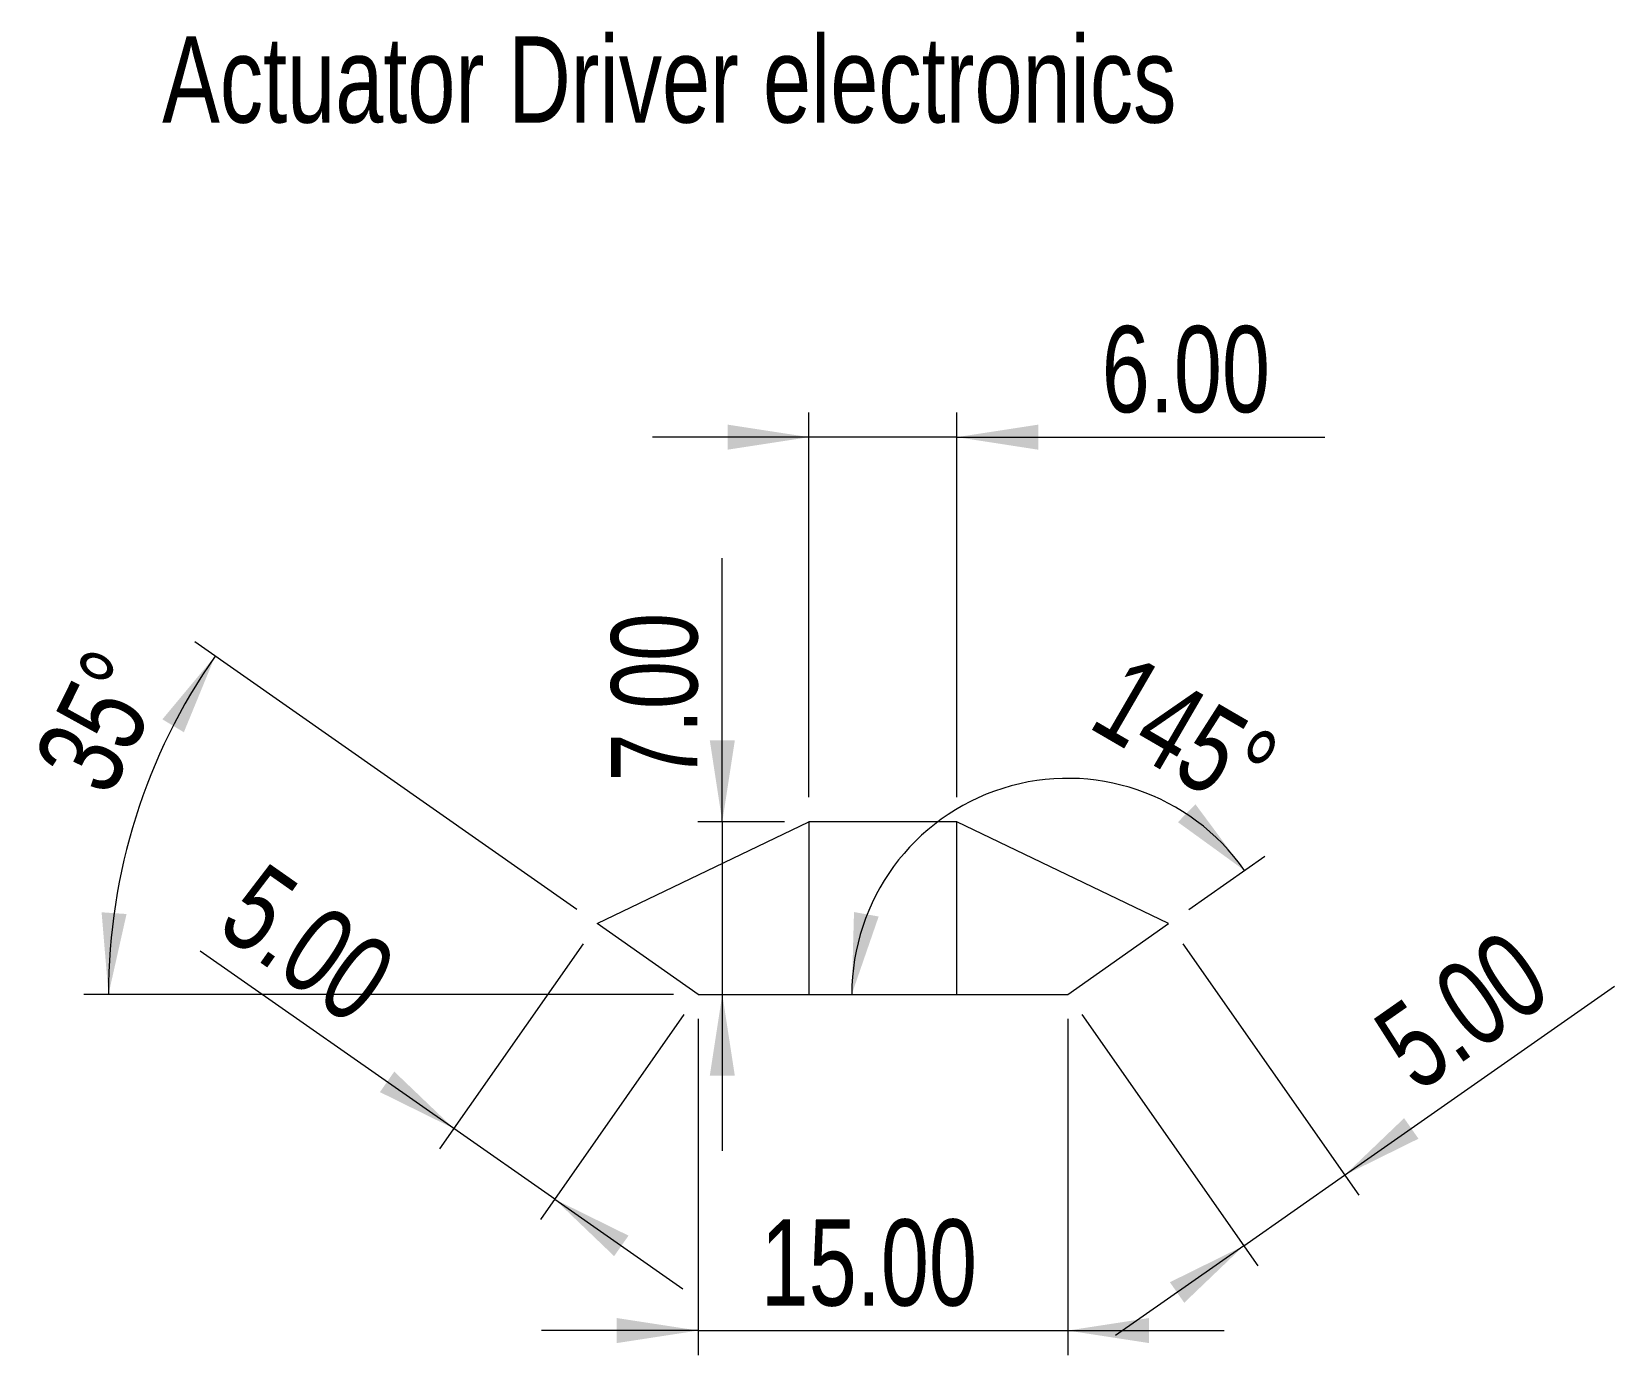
# Model space of a CAD drawing. Header units: millimetres. Extents: x 0 to 110, y 0 to 273.
# Drawn here: x 45.2 to 109.7, y 219.3 to 273 of the extents above; entities outside this region: 2.
import ezdxf

# ---------------------------------------------------------------- set-up
doc = ezdxf.new("R2010")
doc.units = ezdxf.units.MM
doc.linetypes.add('CENTERX2', pattern=[20.32, 12.7, -2.54, 2.54, -2.54])
doc.styles.add('SLDTEXTSTYLE0', font='TXT', dxfattribs={"width": 0.75})
doc.styles.add('SLDTEXTSTYLE1', font='TXT', dxfattribs={"width": 0.7})
doc.dimstyles.new('SLDDIMSTYLE0', dxfattribs={"dimtxt": 3.5, "dimasz": 3.302, "dimexe": 0, "dimexo": 0.0625, "dimgap": 0.875, "dimtad": 1, "dimrnd": 1e-09, "dimzin": 4, "dimdsep": 46, "dimtxsty": 'SLDTEXTSTYLE0', "dimsah": 1, "dimcen": 0.09, "dimadec": 0, "dimazin": 1, "dimtfac": 1, "dimtmove": 0, "dimatfit": 0, "dimfxl": 1, "dimfrac": 2, "dimtolj": 1, "dimtzin": 12, "dimarcsym": 0})
doc.dimstyles.new('SLDDIMSTYLE1', dxfattribs={"dimtxt": 3.5, "dimasz": 3.302, "dimexe": 0, "dimexo": 0.0625, "dimgap": 0.875, "dimtad": 1, "dimdec": 4, "dimzin": 12, "dimdsep": 46, "dimtxsty": 'SLDTEXTSTYLE0', "dimsah": 1, "dimcen": 0.09, "dimazin": 3, "dimtfac": 1, "dimtofl": 0, "dimtmove": 0, "dimatfit": 3, "dimfxl": 1, "dimfrac": 2, "dimtolj": 1, "dimtzin": 12, "dimarcsym": 0})

# ---------------------------------------------------------------- blocks, each defined once
blk = doc.blocks.new('_D')
at = {"color": 7, "linetype": 'Continuous', "lineweight": 0}
for p, q in [((72.23, 232.927), (72.23, 219.285)), ((87.23, 232.927), (87.23, 219.285)), ((72.23, 220.285), (65.88, 220.285)), ((72.23, 220.285), (87.23, 220.285)), ((87.23, 220.285), (93.58, 220.285))]:
    blk.add_line(p, q, dxfattribs=at)
at = {"color": 7, "linetype": 'Continuous', "lineweight": 18}
for points in [[(72.23, 220.285), (68.928, 220.793), (68.928, 219.777)], [(87.23, 220.285), (90.532, 219.777), (90.532, 220.793)]]:
    blk.add_solid(points, dxfattribs=at)
at = {"color": 7, "linetype": 'Continuous', "lineweight": 18, "insert": (74.766, 224.796), "char_height": 3.5, "attachment_point": 1, "style": 'SLDTEXTSTYLE0'}
blk.add_mtext('15.00', dxfattribs=at)
blk = doc.blocks.new('_D_1')
at = {"color": 7, "linetype": 'Continuous', "lineweight": 0}
for p, q in [((91.899, 235.976), (99.043, 225.772)), ((98.47, 226.592), (109.423, 234.261)), ((87.803, 233.108), (94.948, 222.905)), ((94.374, 223.724), (98.47, 226.592)), ((94.374, 223.724), (89.172, 220.082))]:
    blk.add_line(p, q, dxfattribs=at)
at = {"color": 7, "linetype": 'Continuous', "lineweight": 18}
for points in [[(98.47, 226.592), (101.466, 228.069), (100.883, 228.902)], [(94.374, 223.724), (91.378, 222.246), (91.961, 221.414)]]:
    blk.add_solid(points, dxfattribs=at)
at = {"color": 7, "linetype": 'Continuous', "lineweight": 18, "insert": (99.42, 232.765), "char_height": 3.5, "attachment_point": 1, "rotation": 35, "style": 'SLDTEXTSTYLE0'}
blk.add_mtext('5.00', dxfattribs=at)
blk = doc.blocks.new('_D_2')
at = {"color": 7, "linetype": 'Continuous', "lineweight": 0}
for p, q in [((67.56, 235.976), (61.74, 227.664)), ((62.314, 228.483), (52.027, 235.685)), ((71.656, 233.108), (65.836, 224.796)), ((66.409, 225.615), (62.314, 228.483)), ((66.409, 225.615), (71.611, 221.973))]:
    blk.add_line(p, q, dxfattribs=at)
at = {"color": 7, "linetype": 'Continuous', "lineweight": 18}
for points in [[(62.314, 228.483), (59.9, 230.793), (59.317, 229.961)], [(66.409, 225.615), (68.823, 223.305), (69.406, 224.137)]]:
    blk.add_solid(points, dxfattribs=at)
at = {"color": 7, "linetype": 'Continuous', "lineweight": 18, "insert": (54.615, 239.381), "char_height": 3.5, "attachment_point": 1, "rotation": 325, "style": 'SLDTEXTSTYLE0'}
blk.add_mtext('5.00', dxfattribs=at)
blk = doc.blocks.new('_D_3')
at = {"color": 7, "linetype": 'Continuous', "lineweight": 0}
blk.add_line((92.145, 237.368), (95.227, 239.527), dxfattribs=at)
at = {"color": 7, "linetype": 'Continuous', "lineweight": 18}
blk.add_arc((87.23, 233.927), 8.763, 35, 180, dxfattribs=at)
for points in [[(94.408, 238.953), (92.417, 241.636), (91.703, 240.914)], [(78.466, 233.927), (79.558, 237.084), (78.558, 237.267)]]:
    blk.add_solid(points, dxfattribs=at)
at = {"color": 7, "linetype": 'Continuous', "lineweight": 18, "insert": (89.744, 247.822), "char_height": 3.5, "attachment_point": 1, "rotation": 329.81533, "style": 'SLDTEXTSTYLE0'}
blk.add_mtext('145°', dxfattribs=at)
blk = doc.blocks.new('_D_4')
at = {"color": 7, "linetype": 'Continuous', "lineweight": 0}
for p, q in [((76.73, 241.927), (76.73, 257.534)), ((82.73, 241.927), (82.73, 257.534)), ((76.73, 256.534), (70.38, 256.534)), ((82.73, 256.534), (76.73, 256.534)), ((82.73, 256.534), (97.661, 256.534))]:
    blk.add_line(p, q, dxfattribs=at)
at = {"color": 7, "linetype": 'Continuous', "lineweight": 18}
for points in [[(76.73, 256.534), (73.428, 257.042), (73.428, 256.026)], [(82.73, 256.534), (86.032, 256.026), (86.032, 257.042)]]:
    blk.add_solid(points, dxfattribs=at)
at = {"color": 7, "linetype": 'Continuous', "lineweight": 18, "insert": (88.61, 261.045), "char_height": 3.5, "attachment_point": 1, "style": 'SLDTEXTSTYLE0'}
blk.add_mtext('6.00', dxfattribs=at)
blk = doc.blocks.new('_D_5')
at = {"color": 7, "linetype": 'Continuous', "lineweight": 0}
for p, q in [((73.213, 240.927), (73.213, 251.623)), ((75.73, 240.927), (72.213, 240.927)), ((73.213, 240.927), (73.213, 233.927)), ((73.213, 233.927), (73.213, 227.577))]:
    blk.add_line(p, q, dxfattribs=at)
at = {"color": 7, "linetype": 'Continuous', "lineweight": 18}
for points in [[(73.213, 240.927), (73.721, 244.229), (72.705, 244.229)], [(73.213, 233.927), (72.705, 230.625), (73.721, 230.625)]]:
    blk.add_solid(points, dxfattribs=at)
at = {"color": 7, "linetype": 'Continuous', "lineweight": 18, "insert": (68.702, 242.572), "char_height": 3.5, "attachment_point": 1, "rotation": 90, "style": 'SLDTEXTSTYLE0'}
blk.add_mtext('7.00', dxfattribs=at)
blk = doc.blocks.new('_D_6')
at = {"color": 7, "linetype": 'Continuous', "lineweight": 0}
for p, q in [((67.315, 237.368), (51.809, 248.225)), ((71.23, 233.927), (47.301, 233.927))]:
    blk.add_line(p, q, dxfattribs=at)
at = {"color": 7, "linetype": 'Continuous', "lineweight": 18}
blk.add_arc((72.23, 233.927), 23.928, 145, 180, dxfattribs=at)
for points in [[(52.629, 247.652), (50.489, 245.086), (51.36, 244.561)], [(48.301, 233.927), (49.034, 237.186), (48.021, 237.256)]]:
    blk.add_solid(points, dxfattribs=at)
at = {"color": 7, "linetype": 'Continuous', "lineweight": 18, "insert": (45.187, 243.411), "char_height": 3.5, "attachment_point": 1, "rotation": 63.62018, "style": 'SLDTEXTSTYLE0'}
blk.add_mtext('35°', dxfattribs=at)

msp = doc.modelspace()

# ---------------------------------------------------------------- linework, layer by layer
at = {"color": 7, "linetype": 'Continuous', "lineweight": 18}
for p, q in [((68.13383, 236.79487), (76.72959, 240.92699)), ((82.72959, 240.92699), (76.72959, 240.92699)), ((91.32535, 236.79487), (82.72959, 240.92699)), ((72.22959, 233.92699), (68.13383, 236.79487)), ((87.22959, 233.92699), (91.32535, 236.79487)), ((72.22959, 233.92699), (87.22959, 233.92699))]:
    msp.add_line(p, q, dxfattribs=at)
at = {"color": 7, "linetype": 'CENTERX2', "lineweight": 18}
for p, q in [((76.72959, 240.92699), (76.72959, 233.92699)), ((82.72959, 233.92699), (82.72959, 240.92699))]:
    msp.add_line(p, q, dxfattribs=at)

# ---------------------------------------------------------------- texts
at = {"color": 7, "linetype": 'Continuous', "lineweight": 0, "insert": (50.47954, 272.79572), "char_height": 3.5, "attachment_point": 1, "style": 'SLDTEXTSTYLE0'}
msp.add_mtext('Actuator Driver electronics', dxfattribs=at)
at = {"color": 7, "linetype": 'Continuous', "char_height": 7.266, "attachment_point": 1, "style": 'SLDTEXTSTYLE1'}
for s, insert in [('SOLIDWORKS Educational Product.', (0, 20.26537)), ('For Instructional Use Only.', (0, 9.36637))]:
    msp.add_mtext(s, dxfattribs=dict(at, insert=insert))

# ---------------------------------------------------------------- dimensions: what is measured, and where the dimension line sits
at = {"color": 7, "linetype": 'Continuous', "lineweight": 18}
for base, p1, p2, picture, middle in [((76.72959, 256.53366), (82.72959, 240.92699), (76.72959, 240.92699), '_D_4', (93.13562, 256.53366)), ((87.22959, 220.2846), (72.22959, 233.92699), (87.22959, 233.92699), '_D', (80.58441, 220.2846))]:
    dim = msp.add_linear_dim(base=base, p1=p1, p2=p2, dimstyle='SLDDIMSTYLE0', dxfattribs=at)
    dim.commit()
    dim.dimension.update_dxf_attribs({"geometry": picture, "text_midpoint": middle, "dimtype": 160})
for base, p1, p2, angle, picture, middle in [((73.21336, 233.92699), (76.72959, 240.92699), (72.22959, 233.92699), 90, '_D_5', (73.21336, 247.09751)), ((62.31358, 228.48269), (72.22959, 233.92699), (68.13383, 236.79487), 325, '_D_2', (55.7344, 233.08948)), ((98.46974, 226.59162), (87.22959, 233.92699), (91.32535, 236.79487), 35, '_D_1', (105.7154, 231.66508))]:
    dim = msp.add_linear_dim(base=base, p1=p1, p2=p2, angle=angle, dimstyle='SLDDIMSTYLE0', dxfattribs=at)
    dim.commit()
    dim.dimension.update_dxf_attribs({"geometry": picture, "text_midpoint": middle, "dimtype": 160})
for base, line1, line2, picture, middle in [((49.4087, 241.12238), ((72.22959, 233.92699), (68.13383, 236.79487)), ((87.22959, 233.92699), (72.22959, 233.92699)), '_D_6', (50.79292, 244.55883)), ((84.59445, 242.28459), ((87.22959, 233.92699), (91.32535, 236.79487)), ((72.22959, 233.92699), (87.22959, 233.92699)), '_D_3', (91.63562, 241.50197))]:
    dim = msp.add_angular_dim_2l(base=base, line1=line1, line2=line2, dimstyle='SLDDIMSTYLE1', dxfattribs=at)
    dim.commit()
    dim.dimension.update_dxf_attribs({"geometry": picture, "text_midpoint": middle, "dimtype": 162})

doc.saveas('drawing.dxf')
